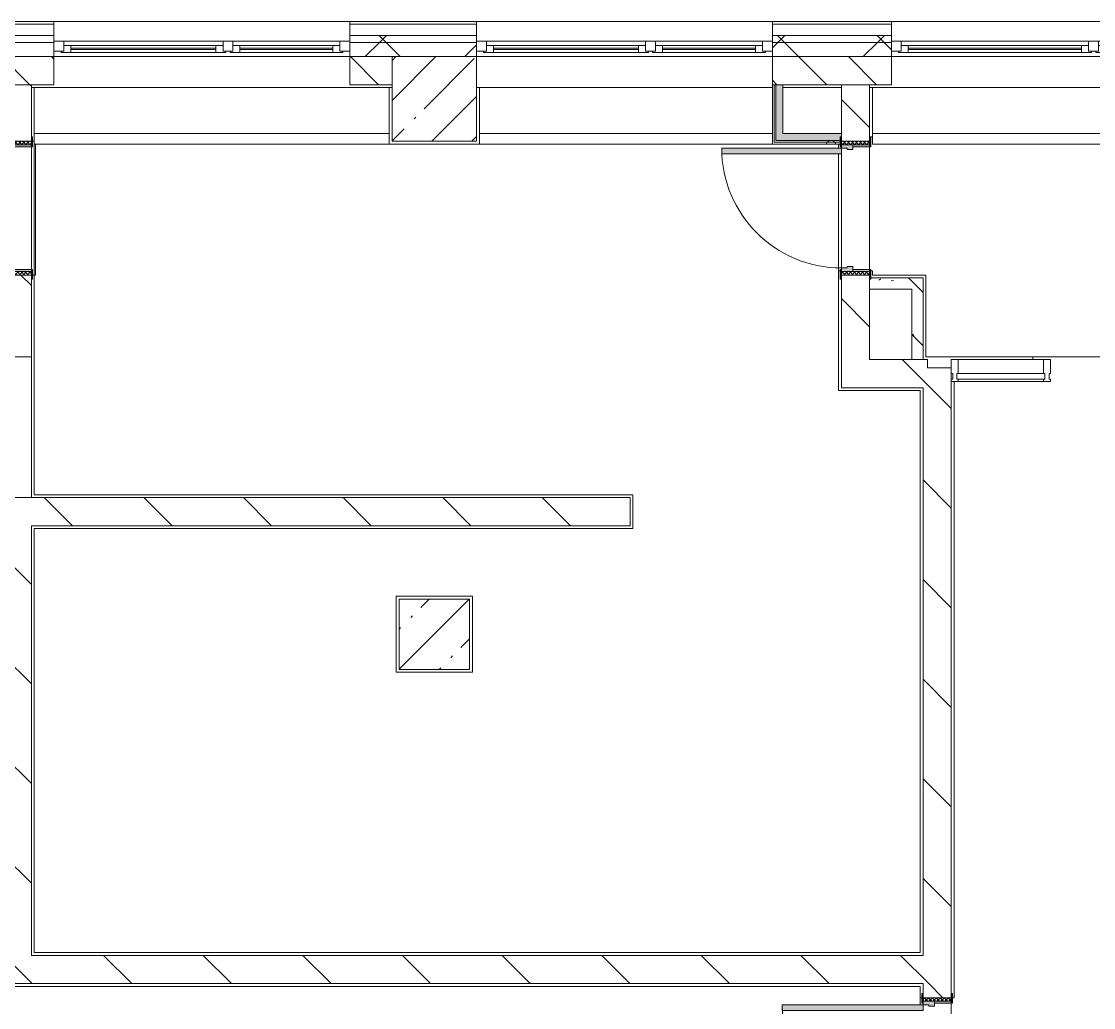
# Model space of a CAD drawing. Header units: millimetres. Extents: x 1311 to 195818, y -8553 to 29000.
# Drawn here: x 120337 to 127948, y 20350 to 27350 of the extents above; entities that cross this region are included whole.
import ezdxf

# ---------------------------------------------------------------- set-up
doc = ezdxf.new("R2010")
doc.units = ezdxf.units.MM
for name, color, linetype, lineweight, true_color in [('A-DOOR-1', 7, 'Continuous', 5, 0xaaaaaa), ('A-DOOR-2', 7, 'Continuous', 5, 0xe2e2e2), ('A-DOOR-FRAM-1', 7, 'Continuous', 5, 0xe2e2e2), ('A-DOOR-FRAM-2', 7, 'Continuous', 5, 0xaaaaaa), ('A-FLOR-1', 7, 'Continuous', 5, 0xaaaaaa), ('I-WALL-3', 7, 'Continuous', 9, 0xe7e7e7), ('I-WALL-6', 7, 'Continuous', 5, 0x787878)]:
    doc.layers.add(name, color=color, linetype=linetype, lineweight=lineweight, true_color=true_color)
for name, color, linetype, lineweight in [('A-GLAZ-2', 7, 'Continuous', 5), ('A-GLAZ-CWMG-2', 7, 'Continuous', 5), ('A-WALL', 7, 'Continuous', 9), ('A-WALL-3', 7, 'Continuous', 5), ('I-WALL-4', 7, 'Continuous', 5), ('S-COLS-4', 7, 'Continuous', 5)]:
    doc.layers.add(name, color=color, linetype=linetype, lineweight=lineweight)
pattern_1 = [(135, (68808.4, 0), (-353.5534, -353.5534), [])]
pattern_2 = [(135, (1826.41, 164.685), (-14.14214, -14.14214), []), (225, (1826.41, 164.685), (14.14214, -14.14214), [])]
pattern_3 = [(45, (-296.384, 164.685), (-14.1421, 14.1421), []), (135, (-296.384, 164.685), (-14.1421, -14.1421), [])]
pattern_4 = [(45, (68808.4, 0), (-353.5534, 353.5534), []), (135, (68808.4, 0), (-353.5534, -353.5534), [])]
pattern_5 = [(135, (68808.4, 0), (-377.1708, -377.1708), [533.4, -88.9, 17.78, -88.9]), (135, (68808.4, 376.94), (-377.1708, -377.1708), []), (50, (68808.4, 0), (637.6445, -55.7866), [66.675, -733.425]), (355, (68808.4, 0), (-123.3494, 668.699), [53.34, -586.74]), (100.451, (68861.5, -4.65), (514.299, 612.908), [56.665, -623.315]), (46.184, (68808.4, 177.8), (948.776, -147.15), [100.012, -1100.137]), (96.636, (68887.5, 165.5), (830.909, 865.997), [84.998, -934.973]), (351.184, (68808.4, 177.8), (830.918, 865.988), [80.01, -880.11]), (21, (68897.3, 133.35), (530.6506, -357.9283), [66.675, -733.425]), (326, (68897.3, 133.35), (216.308, 644.6585), [53.34, -586.74]), (71.451, (68941.5, 103.5), (746.9596, 286.7243), [56.665, -623.315]), (37.5, (68808.4, 0), (10.8105, 295.9426), [16.764, -562.864, 16.764, -578.866, -588.962]), (37.5, (68808.4, 0), (10.8105, 295.9426), [-1175.258, 16.764, -572.198]), (7.5, (68808.4, 0), (233.8692, 350.6318), [16.764, -322.834, 16.764, -549.529, -224.472]), (7.5, (68808.4, 0), (233.8692, 350.6318), [-905.891, 16.764, -207.708]), (327.5, (68610.14, 0), (474.5678, -20.0513), [16.764, -205.486, 16.764, -676.656, -920.115]), (327.5, (68610.14, 0), (474.5678, -20.0513), [-915.67, 16.764, -903.351]), (317.5, (68521.24, 0), (518.4522, 88.9934), [16.764, -272.161, 16.764, -443.738, -653.415]), (317.5, (68521.24, 0), (518.4522, 88.9934), [-749.427, 16.764, -636.651])]
pattern_6 = [(45, (68808.4, 0), (-530.33, 530.33), []), (135, (68808.4, 0), (-530.33, -530.33), [])]

# ---------------------------------------------------------------- blocks, each defined once
blk = doc.blocks.new('Прямоугольный импост - Импост структурный с накладкой - 160мм Темный-32302292-1_11_1_птичка')
at = {"layer": 'A-GLAZ-CWMG-2'}
for p, q in [((-50, 40), (-50, 140)), ((-50, 140), (0, 140)), ((0, 140), (0, 40)), ((-40, 40), (-50, 40)), ((-50, -17), (-50, 0)), ((-50, 0), (-40, 0)), ((-40, 0), (-40, 40)), ((-10, 40), (-10, 0)), ((0, 40), (-10, 40)), ((-10, 0), (0, 0)), ((0, 0), (0, -17)), ((0, -17), (-50, -17))]:
    blk.add_line(p, q, dxfattribs=at)
blk = doc.blocks.new('110_Дверь_СКБ_1Ст_Внутренняя1 - Д-11л 950х2100-32173567-1_11_1_птичка')
at = {"layer": 'A-DOOR-1'}
h = blk.add_hatch(dxfattribs=at)
h.set_pattern_fill('FP_123', color=256, style=0, pattern_type=2)
h.set_pattern_definition(pattern_2)
h.paths.add_polyline_path([(462.5, -100), (487.5, -100), (487.5, 100), (462.5, 100)])
at = {"layer": 'A-DOOR-2'}
h = blk.add_hatch(color=256, dxfattribs=at)
h.paths.add_polyline_path([(-437.5, 20), (-402.5, 20), (-402.5, 60), (-412.5, 60), (-412.5, 100), (-437.5, 100)])
h.paths.add_polyline_path([(427.5, 44), (427.5, 20), (462.5, 20), (462.5, 100), (437.5, 100), (437.5, 60), (427.5, 60)])
at = {"layer": 'A-DOOR-FRAM-1'}
for points in [[(397.5, 950), (397.5, 100), (437.5, 100), (437.5, 950)], [(-492.5, 100), (-422.5, 100), (-422.5, 108), (-492.5, 108)], [(447.5, 100), (517.5, 100), (517.5, 108), (447.5, 108)], [(-437.5, -100), (-422.5, -100), (-422.5, 20), (-437.5, 20)], [(447.5, -100), (462.5, -100), (462.5, 20), (447.5, 20)], [(-492.5, -100), (-492.5, -108), (-422.5, -108), (-422.5, -100), (-482.5, -100)], [(447.5, -100), (447.5, -108), (517.5, -108), (517.5, -100), (462.5, -100)]]:
    blk.add_hatch(color=256, dxfattribs=at).paths.add_polyline_path(points)
at = {"layer": 'A-DOOR-FRAM-2'}
h = blk.add_hatch(dxfattribs=at)
h.set_pattern_fill('FP_124', color=256, style=0, pattern_type=2)
h.set_pattern_definition(pattern_3)
h.paths.add_polyline_path([(-462.5, -100), (-437.5, -100), (-437.5, 100), (-462.5, 100)])
at = {"layer": 'A-DOOR-1'}
for p, q in [((437.5, 950), (397.5, 950)), ((397.5, 950), (397.5, 100)), ((437.5, 100), (437.5, 950)), ((397.5, 100), (437.5, 100))]:
    blk.add_line(p, q, dxfattribs=at)
blk.add_arc((437.5, 100), 850, 90, 180, dxfattribs=at)
at = {"layer": 'A-DOOR-FRAM-2'}
for p, q in [((-422.5, 108), (-492.5, 108)), ((-492.5, 108), (-492.5, 100)), ((-492.5, 100), (-422.5, 100)), ((-437.5, 100), (-462.5, 100)), ((-462.5, 100), (-462.5, -100)), ((-412.5, 100), (-437.5, 100)), ((-437.5, 100), (-437.5, 20)), ((-437.5, -100), (-437.5, 100)), ((-422.5, 100), (-437.5, 100)), ((-437.5, 100), (-437.5, 99)), ((-437.5, 99), (-422.5, 99)), ((-422.5, 100), (-422.5, 108)), ((-422.5, 99), (-422.5, 100)), ((-412.5, 60), (-412.5, 100)), ((437.5, 100), (437.5, 60)), ((462.5, 100), (437.5, 100)), ((517.5, 108), (447.5, 108)), ((447.5, 108), (447.5, 100)), ((462.5, 100), (447.5, 100)), ((447.5, 100), (447.5, 99)), ((447.5, 100), (517.5, 100)), ((447.5, 99), (462.5, 99)), ((462.5, 20), (462.5, 100)), ((487.5, 100), (462.5, 100)), ((462.5, 100), (462.5, -100)), ((462.5, 99), (462.5, 100)), ((487.5, -100), (487.5, 100)), ((517.5, 100), (517.5, 108)), ((-437.5, 20), (-402.5, 20)), ((-422.5, 20), (-437.5, 20)), ((-437.5, 20), (-437.5, -100)), ((-422.5, -100), (-422.5, 20)), ((-402.5, 60), (-412.5, 60)), ((-402.5, 20), (-402.5, 60)), ((437.5, 60), (427.5, 60)), ((427.5, 60), (427.5, 20)), ((427.5, 20), (462.5, 20)), ((462.5, 20), (447.5, 20)), ((447.5, 20), (447.5, -100)), ((462.5, -100), (462.5, 20)), ((-422.5, -100), (-492.5, -100)), ((-492.5, -100), (-492.5, -108)), ((-492.5, -108), (-422.5, -108)), ((-462.5, -100), (-437.5, -100)), ((-437.5, -100), (-422.5, -100)), ((-422.5, -108), (-422.5, -100)), ((447.5, -100), (462.5, -100)), ((517.5, -100), (447.5, -100)), ((447.5, -100), (447.5, -108)), ((447.5, -108), (517.5, -108)), ((462.5, -100), (487.5, -100)), ((517.5, -108), (517.5, -100))]:
    blk.add_line(p, q, dxfattribs=at)
blk = doc.blocks.new('PNS_Панель прямоугольная - Нр_Стекло - 40мм-32305525-1_11_1_птичка')
at = {"layer": 'A-GLAZ-2'}
for p, q in [((-312.5, 0), (312.5, 0)), ((302.5, 0), (-302.5, 0)), ((-302.5, -40), (302.5, -40))]:
    blk.add_line(p, q, dxfattribs=at)
blk = doc.blocks.new('Прямоугольный импост - Импост структурный с накладкой - 160мм Темный-32302294-1_11_1_птичка')
at = {"layer": 'A-GLAZ-CWMG-2'}
for p, q in [((-25, 40), (-25, 140)), ((-25, 140), (25, 140)), ((25, 140), (25, 40)), ((-15, 40), (-25, 40)), ((-25, -17), (-25, 0)), ((-25, 0), (-15, 0)), ((-15, 0), (-15, 40)), ((15, 40), (15, 0)), ((25, 40), (15, 40)), ((15, 0), (25, 0)), ((25, 0), (25, -17)), ((25, -17), (-25, -17))]:
    blk.add_line(p, q, dxfattribs=at)
blk = doc.blocks.new('Прямоугольный импост - Импост структурный с накладкой - 160мм Темный-32305521-1_11_1_птичка')
at = {"layer": 'A-GLAZ-CWMG-2'}
for p, q in [((58180, 24950), (58785, 24950)), ((58180, 24793), (58785, 24793))]:
    blk.add_line(p, q, dxfattribs=at)
blk = doc.blocks.new('BSC_Колонна _Прямоугольная - 500х500-33455413-1_11_1_птичка')
at = {"layer": 'S-COLS-4'}
h = blk.add_hatch(dxfattribs=at)
h.set_pattern_fill('FP_175', color=256, style=0, pattern_type=2)
h.set_pattern_definition([(45, (-54460, -23000), (-285.123, 285.123), []), (45, (-54174.88, -23000), (-285.123, 285.123), [504.031, -100.806, 16.764, -84.042])])
h.paths.add_polyline_path([(-250, -250), (250, -250), (250, 250), (-250, 250), (-250, 51.1)])
for p, q in [((250, 250), (-250, 250)), ((-250, 250), (-250, -250)), ((250, -250), (250, 250)), ((-250, -250), (250, -250))]:
    blk.add_line(p, q, dxfattribs=at)
blk = doc.blocks.new('120_Окно_СКБ_2Ст - 120_Окно_СКБ_2Ст 2100х2400 _мал створка справа_-19092174-1_11_1_птичка')
at = {"layer": 'A-GLAZ-2'}
for p, q in [((-1050, -75), (-1050, -5)), ((-1050, -5), (-980, -5)), ((1050, -5), (-1050, -5)), ((-980, -75), (-1050, -75)), ((-1050, -75), (-1000, -75)), ((-980, -75), (-1000, -75)), ((-1000, -75), (-1000, -85)), ((-980, -5), (-980, -75)), ((150, -35), (-980, -35)), ((-980, -35), (-980, -75)), ((-930, -85), (-930, -35)), ((-930, -55), (100, -55)), ((100, -65), (-930, -65)), ((100, -85), (100, -35)), ((150, -75), (150, -5)), ((150, -5), (220, -5)), ((150, -75), (150, -35)), ((220, -75), (150, -75)), ((170, -75), (150, -75)), ((170, -75), (200, -75)), ((170, -85), (170, -75)), ((220, -75), (200, -75)), ((200, -75), (200, -85)), ((220, -5), (220, -75)), ((980, -35), (220, -35)), ((220, -35), (220, -75)), ((270, -85), (270, -35)), ((270, -55), (930, -55)), ((930, -65), (270, -65)), ((930, -85), (930, -35)), ((980, -75), (980, -5)), ((980, -5), (1050, -5)), ((980, -75), (980, -35)), ((1050, -75), (980, -75)), ((1000, -75), (980, -75)), ((1000, -75), (1050, -75)), ((1000, -85), (1000, -75)), ((1050, -5), (1050, -75)), ((-1000, -85), (170, -85)), ((170, -85), (-1000, -85)), ((200, -85), (1000, -85)), ((1000, -85), (200, -85))]:
    blk.add_line(p, q, dxfattribs=at)
blk = doc.blocks.new('120_Окно_СКБ_2Ст - 120_Окно_СКБ_2Ст 2300х2400 _мал створка справа_-19949978-1_11_1_птичка')
at = {"layer": 'A-GLAZ-2'}
for p, q in [((-1150, -75), (-1150, -5)), ((-1150, -5), (-1080, -5)), ((1150, -5), (-1150, -5)), ((-1080, -75), (-1150, -75)), ((-1150, -75), (-1100, -75)), ((-1080, -75), (-1100, -75)), ((-1100, -75), (-1100, -85)), ((-1080, -5), (-1080, -75)), ((250, -35), (-1080, -35)), ((-1080, -35), (-1080, -75)), ((-1030, -85), (-1030, -35)), ((-1030, -55), (200, -55)), ((200, -65), (-1030, -65)), ((200, -85), (200, -35)), ((250, -75), (250, -5)), ((250, -5), (320, -5)), ((250, -75), (250, -35)), ((320, -75), (250, -75)), ((270, -75), (250, -75)), ((270, -75), (300, -75)), ((270, -85), (270, -75)), ((320, -75), (300, -75)), ((300, -75), (300, -85)), ((320, -5), (320, -75)), ((1080, -35), (320, -35)), ((320, -35), (320, -75)), ((370, -85), (370, -35)), ((370, -55), (1030, -55)), ((1030, -65), (370, -65)), ((1030, -85), (1030, -35)), ((1080, -75), (1080, -5)), ((1080, -5), (1150, -5)), ((1080, -75), (1080, -35)), ((1150, -75), (1080, -75)), ((1100, -75), (1080, -75)), ((1100, -75), (1150, -75)), ((1100, -85), (1100, -75)), ((1150, -5), (1150, -75)), ((-1100, -85), (270, -85)), ((270, -85), (-1100, -85)), ((300, -85), (1100, -85)), ((1100, -85), (300, -85))]:
    blk.add_line(p, q, dxfattribs=at)
blk = doc.blocks.new('110_Дверь_СКБ_1Ст_Внутренняя1 - Д-26л 950х2100 EIW30-32941023-1_11_1_птичка')
at = {"layer": 'A-DOOR-1'}
h = blk.add_hatch(dxfattribs=at)
h.set_pattern_fill('FP_123', color=256, style=0, pattern_type=2)
h.set_pattern_definition(pattern_2)
h.paths.add_polyline_path([(462.5, 100), (467.5, -100), (487.5, -100), (487.5, 100), (467.5, 100)])
at = {"layer": 'A-DOOR-2'}
h = blk.add_hatch(color=256, dxfattribs=at)
h.paths.add_polyline_path([(-437.5, 92.9), (-437.5, 20), (-402.5, 20), (-407.2, 60), (-412.5, 65.8), (-412.5, 100), (-437.5, 94.9), (-437.5, 94)])
h.paths.add_polyline_path([(427.5, 44), (427.5, 20), (462.5, 20), (462.5, 100), (437.5, 100), (437.5, 60), (427.5, 60)])
at = {"layer": 'A-DOOR-FRAM-1'}
for points in [[(397.5, 608.8), (397.5, 100), (437.5, 100), (437.5, 950), (397.5, 950)], [(-492.5, 108), (-492.5, 100), (-422.5, 100), (-422.5, 108), (-483.6, 108)], [(447.5, 108), (447.5, 100), (517.5, 100), (517.5, 108), (462.5, 108)], [(-437.5, -100), (-422.5, -100), (-422.5, 20), (-437.5, 20)], [(447.5, -100), (462.5, -100), (462.5, 20), (447.5, 20)], [(-492.5, -108), (-422.5, -108), (-422.5, -100), (-492.5, -100)], [(447.5, -100), (447.5, -108), (517.5, -108), (517.5, -100), (462.5, -100)]]:
    blk.add_hatch(color=256, dxfattribs=at).paths.add_polyline_path(points)
at = {"layer": 'A-DOOR-FRAM-2'}
h = blk.add_hatch(dxfattribs=at)
h.set_pattern_fill('FP_124', color=256, style=0, pattern_type=2)
h.set_pattern_definition(pattern_3)
h.paths.add_polyline_path([(-462.5, -100), (-437.5, -100), (-443.3, 100), (-462.5, 100)])
at = {"layer": 'A-DOOR-1'}
for p, q in [((437.5, 950), (397.5, 950)), ((397.5, 950), (397.5, 100)), ((437.5, 100), (437.5, 950)), ((397.5, 100), (437.5, 100))]:
    blk.add_line(p, q, dxfattribs=at)
blk.add_arc((437.5, 100), 850, 90, 180, dxfattribs=at)
at = {"layer": 'A-DOOR-FRAM-2'}
for p, q in [((-422.5, 108), (-492.5, 108)), ((-492.5, 108), (-492.5, 100)), ((-492.5, 100), (-422.5, 100)), ((-437.5, 100), (-462.5, 100)), ((-462.5, 100), (-462.5, -100)), ((-412.5, 100), (-437.5, 100)), ((-437.5, 100), (-437.5, 20)), ((-437.5, -100), (-437.5, 100)), ((-422.5, 100), (-437.5, 100)), ((-437.5, 100), (-437.5, 99)), ((-437.5, 99), (-422.5, 99)), ((-422.5, 100), (-422.5, 108)), ((-422.5, 99), (-422.5, 100)), ((-412.5, 60), (-412.5, 100)), ((437.5, 100), (437.5, 60)), ((462.5, 100), (437.5, 100)), ((517.5, 108), (447.5, 108)), ((447.5, 108), (447.5, 100)), ((462.5, 100), (447.5, 100)), ((447.5, 100), (447.5, 99)), ((447.5, 100), (517.5, 100)), ((447.5, 99), (462.5, 99)), ((462.5, 20), (462.5, 100)), ((487.5, 100), (462.5, 100)), ((462.5, 100), (462.5, -100)), ((462.5, 99), (462.5, 100)), ((487.5, -100), (487.5, 100)), ((517.5, 100), (517.5, 108)), ((-437.5, 20), (-402.5, 20)), ((-422.5, 20), (-437.5, 20)), ((-437.5, 20), (-437.5, -100)), ((-422.5, -100), (-422.5, 20)), ((-402.5, 60), (-412.5, 60)), ((-402.5, 20), (-402.5, 60)), ((437.5, 60), (427.5, 60)), ((427.5, 60), (427.5, 20)), ((427.5, 20), (462.5, 20)), ((462.5, 20), (447.5, 20)), ((447.5, 20), (447.5, -100)), ((462.5, -100), (462.5, 20)), ((-422.5, -100), (-492.5, -100)), ((-492.5, -100), (-492.5, -108)), ((-492.5, -108), (-422.5, -108)), ((-462.5, -100), (-437.5, -100)), ((-437.5, -100), (-422.5, -100)), ((-422.5, -108), (-422.5, -100)), ((447.5, -100), (462.5, -100)), ((517.5, -100), (447.5, -100)), ((447.5, -100), (447.5, -108)), ((447.5, -108), (517.5, -108)), ((462.5, -100), (487.5, -100)), ((517.5, -108), (517.5, -100))]:
    blk.add_line(p, q, dxfattribs=at)
blk = doc.blocks.new('110_Дверь_СКБ_1Ст_Внутренняя1 - Д-12 EIW 1100x2100h_кладовые _все__ коридор _между помещениями блока столовой__ моечные _все_-32936079-1_11_1_птичка')
at = {"layer": 'A-DOOR-1'}
h = blk.add_hatch(dxfattribs=at)
h.set_pattern_fill('FP_153', color=256, style=0, pattern_type=2)
h.set_pattern_definition([(135, (1751.41, 164.685), (-14.14214, -14.14214), []), (225, (1751.41, 164.685), (14.14214, -14.14214), [])])
h.paths.add_polyline_path([(537.5, -100), (562.5, -100), (562.5, 100), (537.5, 100)])
at = {"layer": 'A-DOOR-2'}
h = blk.add_hatch(color=256, dxfattribs=at)
h.paths.add_polyline_path([(-512.5, 20), (-477.5, 20), (-477.5, 60), (-487.5, 60), (-487.5, 100), (-512.5, 100)])
h.paths.add_polyline_path([(502.5, 44), (502.5, 20), (537.5, 20), (537.5, 100), (512.5, 100), (512.5, 60), (502.5, 60)])
at = {"layer": 'A-DOOR-FRAM-1'}
for points in [[(472.5, 120), (472.5, 100), (512.5, 100), (512.5, 1100), (472.5, 1100), (472.5, 178.7)], [(-567.5, 100), (-497.5, 100), (-497.5, 108), (-567.5, 108)], [(522.5, 100), (592.5, 100), (592.5, 108), (522.5, 108)], [(-512.5, -100), (-497.5, -100), (-497.5, 20), (-512.5, 20)], [(522.5, -100), (537.5, -100), (537.5, 20), (522.5, 20)], [(-567.5, -100), (-567.5, -108), (-497.5, -108), (-497.5, -100), (-537.5, -100)], [(522.5, -108), (592.5, -108), (592.5, -100), (522.5, -100)]]:
    blk.add_hatch(color=256, dxfattribs=at).paths.add_polyline_path(points)
at = {"layer": 'A-DOOR-FRAM-2'}
h = blk.add_hatch(dxfattribs=at)
h.set_pattern_fill('FP_154', color=256, style=0, pattern_type=2)
h.set_pattern_definition([(45, (-371.384, 164.685), (-14.1421, 14.1421), []), (135, (-371.384, 164.685), (-14.1421, -14.1421), [])])
h.paths.add_polyline_path([(-537.5, -100), (-512.5, -100), (-512.5, 100), (-537.5, 100)])
at = {"layer": 'A-DOOR-1'}
for p, q in [((512.5, 1100), (472.5, 1100)), ((472.5, 1100), (472.5, 100)), ((512.5, 100), (512.5, 1100)), ((472.5, 100), (512.5, 100))]:
    blk.add_line(p, q, dxfattribs=at)
blk.add_arc((512.5, 100), 1000, 90, 180, dxfattribs=at)
at = {"layer": 'A-DOOR-FRAM-2'}
for p, q in [((-497.5, 108), (-567.5, 108)), ((-567.5, 108), (-567.5, 100)), ((-567.5, 100), (-497.5, 100)), ((-512.5, 100), (-537.5, 100)), ((-537.5, 100), (-537.5, -100)), ((-487.5, 100), (-512.5, 100)), ((-512.5, 100), (-512.5, 20)), ((-512.5, -100), (-512.5, 100)), ((-497.5, 100), (-512.5, 100)), ((-512.5, 100), (-512.5, 99)), ((-512.5, 99), (-497.5, 99)), ((-497.5, 100), (-497.5, 108)), ((-497.5, 99), (-497.5, 100)), ((-487.5, 60), (-487.5, 100)), ((512.5, 100), (512.5, 60)), ((537.5, 100), (512.5, 100)), ((592.5, 108), (522.5, 108)), ((522.5, 108), (522.5, 100)), ((537.5, 100), (522.5, 100)), ((522.5, 100), (522.5, 99)), ((522.5, 100), (592.5, 100)), ((522.5, 99), (537.5, 99)), ((537.5, 20), (537.5, 100)), ((562.5, 100), (537.5, 100)), ((537.5, 100), (537.5, -100)), ((537.5, 99), (537.5, 100)), ((562.5, -100), (562.5, 100)), ((592.5, 100), (592.5, 108)), ((-512.5, 20), (-477.5, 20)), ((-497.5, 20), (-512.5, 20)), ((-512.5, 20), (-512.5, -100)), ((-497.5, -100), (-497.5, 20)), ((-477.5, 60), (-487.5, 60)), ((-477.5, 20), (-477.5, 60)), ((512.5, 60), (502.5, 60)), ((502.5, 60), (502.5, 20)), ((502.5, 20), (537.5, 20)), ((537.5, 20), (522.5, 20)), ((522.5, 20), (522.5, -100)), ((537.5, -100), (537.5, 20)), ((-497.5, -100), (-567.5, -100)), ((-567.5, -100), (-567.5, -108)), ((-567.5, -108), (-497.5, -108)), ((-537.5, -100), (-512.5, -100)), ((-512.5, -100), (-497.5, -100)), ((-497.5, -108), (-497.5, -100)), ((522.5, -100), (537.5, -100)), ((592.5, -100), (522.5, -100)), ((522.5, -100), (522.5, -108)), ((522.5, -108), (592.5, -108)), ((537.5, -100), (562.5, -100)), ((592.5, -108), (592.5, -100))]:
    blk.add_line(p, q, dxfattribs=at)
blk = doc.blocks.new('DOR_Проход в стене_Прямоугольный - 1000x1500-23441848-1_11_1_птичка')
at = {"layer": 'A-DOOR-1'}
for p, q in [((500, 100), (-500, 100)), ((500, -100), (-500, -100))]:
    blk.add_line(p, q, dxfattribs=at)
blk = doc.blocks.new('Зашивка приборов отопления7 - Зашивка приборов отопления-33277170-1_11_1_птичка')
at = {"layer": 'A-WALL-3'}
for p, q in [((51619.5, 26880), (51619.5, 26555)), ((54140, 26880), (51619.5, 26880)), ((54140, 26555), (54140, 26880)), ((51619.5, 26555), (54140, 26555)), ((54140, 26555), (51619.5, 26555)), ((51619.5, 26555), (51619.5, 26480)), ((54140, 26480), (54140, 26555)), ((51619.5, 26480), (54140, 26480))]:
    blk.add_line(p, q, dxfattribs=at)
blk = doc.blocks.new('Зашивка приборов отопления8 - Зашивка приборов отопления-33277697-1_11_1_птичка')
at = {"layer": 'A-WALL-3'}
for p, q in [((52060.5, 26880), (52060.5, 26555)), ((54140, 26880), (52060.5, 26880)), ((54140, 26555), (52060.2, 26555)), ((52060.2, 26555), (52060.2, 26480)), ((52060.5, 26555), (54140, 26555)), ((52060.2, 26480), (54140, 26480))]:
    blk.add_line(p, q, dxfattribs=at)
blk = doc.blocks.new('Зашивка приборов отопления9 - Зашивка приборов отопления-33277916-1_11_1_птичка')
at = {"layer": 'A-WALL-3'}
for p, q in [((51570, 26880), (51570, 26555)), ((54140, 26880), (51570, 26880)), ((54140, 26555), (54140, 26880)), ((51570, 26555), (54140, 26555)), ((54140, 26555), (51570, 26555)), ((51570, 26555), (51570, 26480)), ((54140, 26480), (54140, 26555)), ((51570, 26480), (54140, 26480))]:
    blk.add_line(p, q, dxfattribs=at)

msp = doc.modelspace()

# ---------------------------------------------------------------- hatches: boundary and pattern name
at = {"layer": 'A-WALL-3'}
h = msp.add_hatch(dxfattribs=at)
h.set_pattern_fill('FP_120', color=256, style=0, pattern_type=2)
h.set_pattern_definition(pattern_4)
h.paths.add_polyline_path([(152233.5, 27200), (153778.4, 27200), (153778.4, 27250), (149158.4, 27250), (149158.4, 27200), (152033.5, 27200)])
h.paths.add_polyline_path([(139618.4, 27200), (139618.4, 27250), (137018.4, 27250), (137018.4, 27200), (139118.4, 27200)])
h.paths.add_polyline_path([(135568.4, 27200), (135918.4, 27200), (135918.4, 27250), (134968.4, 27250), (134968.4, 27200)])
h.paths.add_polyline_path([(141718.4, 27200), (143058.4, 27200), (143058.4, 27250), (141718.4, 27250), (141718.4, 27210)])
h.paths.add_polyline_path([(146058.4, 27200), (146058.4, 27250), (145158.4, 27250), (145158.4, 27200), (145558.4, 27200)])
h.paths.add_polyline_path([(129568.4, 27200), (129868.4, 27200), (129868.4, 27250), (128813.4, 27250), (128813.4, 27200), (129273.4, 27200)])
h.paths.add_polyline_path([(126513.4, 27200), (126513.4, 27250), (125668.4, 27250), (125668.4, 27200)])
h.paths.add_polyline_path([(122968.4, 27200), (123568.4, 27200), (123568.4, 27250), (122668.4, 27250), (122668.4, 27200)])
h.paths.add_polyline_path([(116968.4, 27200), (117568.4, 27200), (117568.4, 27250), (116468.4, 27250), (116468.4, 27200)])
h.paths.add_polyline_path([(120568.4, 27200), (120568.4, 27250), (119668.4, 27250), (119668.4, 27200)])
h.paths.add_polyline_path([(112564.1, 27200), (113368.4, 27200), (113368.4, 27250), (110968.4, 27250), (110968.4, 27200), (111588.4, 27200)])
h = msp.add_hatch(dxfattribs=at)
h.set_pattern_fill('FP_120', color=256, style=0, pattern_type=2)
h.set_pattern_definition(pattern_4)
h.paths.add_polyline_path([(111568.4, 27100), (113368.4, 27100), (113368.4, 27200), (110968.4, 27200), (110968.4, 27100)])
h.paths.add_polyline_path([(116668.4, 27100), (117568.4, 27100), (117568.4, 27200), (116468.4, 27200), (116468.4, 27100)])
h.paths.add_polyline_path([(152908.4, 27100), (153778.4, 27100), (153773.8, 27200), (149158.4, 27198.1), (149158.4, 27100), (152233.5, 27100)])
h.paths.add_polyline_path([(119668.4, 27100), (120568.4, 27100), (120568.4, 27200), (119668.4, 27200), (119668.4, 27140)])
h.paths.add_polyline_path([(122668.4, 27100), (123568.4, 27100), (123568.4, 27200), (122668.4, 27200), (122668.4, 27140)])
h.paths.add_polyline_path([(137018.4, 27100), (139618.4, 27100), (139618.4, 27200), (137018.4, 27200), (137018.4, 27110), (137050.4, 27110), (137050.4, 27102), (137018.4, 27102)])
h.paths.add_polyline_path([(129868.4, 27100), (129868.4, 27200), (128813.4, 27200), (128813.4, 27100), (129568.4, 27100)])
h.paths.add_polyline_path([(135886.4, 27100), (135886.4, 27102), (135886.4, 27110), (135918.4, 27110), (135918.4, 27200), (134968.4, 27200), (134968.4, 27100), (135868.4, 27100)])
h.paths.add_polyline_path([(126513.4, 27100), (126513.4, 27200), (125668.4, 27200), (125668.4, 27100), (126158.4, 27100)])
h.paths.add_polyline_path([(145558.4, 27100), (146058.4, 27100), (146058.4, 27200), (145158.4, 27200), (145158.4, 27100)])
h.paths.add_polyline_path([(142348.4, 27100), (143058.4, 27100), (143058.4, 27200), (141718.4, 27200), (141718.4, 27100)])
h = msp.add_hatch(dxfattribs=at)
h.set_pattern_fill('FP_102', color=256, style=0, pattern_type=2)
h.set_pattern_definition([(135, (68808.4, 0), (-176.7767, -176.7767), [])])
h.paths.add_polyline_path([(125668.4, 26900), (126513.4, 26900), (126513.4, 27100), (125668.4, 27100), (125668.4, 27091.3)])
h.paths.add_polyline_path([(111568.4, 26900), (113368.4, 26900), (113368.4, 27100), (111568.4, 27100), (111568.4, 27061.4)])
h.paths.add_polyline_path([(119990.4, 26900), (120568.4, 26900), (120568.4, 27100), (119668.4, 27100), (119668.4, 26900), (119968.4, 26900)])
h.paths.add_polyline_path([(149458.4, 26900), (149458.4, 27100), (149158.4, 27100), (149158.4, 26900)])
h.paths.add_polyline_path([(122668.4, 26900), (122968.4, 26900), (122968.4, 27100), (122668.4, 27100), (122668.4, 26969.4)])
h.paths.add_polyline_path([(129868.4, 26900), (129868.4, 27100), (129568.4, 27100), (129568.4, 26900)])
h.paths.add_polyline_path([(145558.4, 26900), (145558.4, 27100), (145158.4, 27100), (145158.4, 26900), (145236.6, 26900)])
h.paths.add_polyline_path([(128813.4, 26900), (128968.4, 26900), (128968.4, 27100), (128813.4, 27100), (128813.4, 26936.5)])
h.paths.add_polyline_path([(135868.4, 26900), (135868.4, 27100), (135568.4, 27100), (135568.4, 26900)])
h.paths.add_polyline_path([(137014.4, 26900), (139118.4, 26900), (139118.4, 27100), (137014.4, 27100), (137014.4, 27091.3)])
h.paths.add_polyline_path([(143058.4, 26900), (143058.4, 27100), (142848.4, 27100), (142848.4, 26900)])
h.paths.add_polyline_path([(142348.4, 26900), (142348.4, 27100), (141718.4, 27100), (141718.4, 26900)])
h.paths.add_polyline_path([(116468.4, 26900), (116968.4, 26900), (116968.4, 27100), (116468.4, 27100), (116468.4, 27079.6)])
at = {"layer": 'I-WALL-3'}
for points in [[(125693.4, 26505), (125743.4, 26505), (125743.4, 26900), (125693.4, 26896.6), (125693.4, 26516.4)], [(125743.4, 26505), (126150.4, 26505), (126150.4, 26530), (126158.4, 26530), (126158.4, 26555), (125743.4, 26555), (125743.4, 26516.4)]]:
    msp.add_hatch(color=256, dxfattribs=at).paths.add_polyline_path(points)
at = {"layer": 'I-WALL-4'}
h = msp.add_hatch(dxfattribs=at)
h.set_pattern_fill('FP_119', color=256, style=0, pattern_type=2)
h.set_pattern_definition(pattern_1)
h.paths.add_polyline_path([(120208.4, 20520), (120408.4, 20520), (120408.4, 23970), (120208.4, 23970), (120208.4, 20521.7)])
h.paths.add_polyline_path([(120408.4, 24970), (120408.4, 25550), (120208.4, 25550), (120208.4, 24970)])
h.paths.add_polyline_path([(120408.4, 26500), (120408.4, 26900), (120208.4, 26895.5), (120208.4, 26500), (120301.2, 26500)])
h = msp.add_hatch(dxfattribs=at)
h.set_pattern_fill('FP_119', color=256, style=0, pattern_type=2)
h.set_pattern_definition(pattern_1)
h.paths.add_polyline_path([(126168.2, 24750), (126358.4, 24750), (126358.4, 25550), (126158.4, 25550), (126158.4, 24750)])
h.paths.add_polyline_path([(126358.4, 26500), (126358.4, 26900), (126158.4, 26900), (126158.4, 26500)])
h = msp.add_hatch(dxfattribs=at)
h.set_pattern_fill('FP_212', color=256, style=0, pattern_type=2)
h.set_pattern_definition(pattern_6)
h.paths.add_polyline_path([(125680.9, 26480), (126150.4, 26480), (126150.4, 26492.5), (125680.9, 26489.4)])
h = msp.add_hatch(dxfattribs=at)
h.set_pattern_fill('FP_212', color=256, style=0, pattern_type=2)
h.set_pattern_definition(pattern_6)
h.paths.add_polyline_path([(126138.4, 26492.5), (126150.4, 26492.7), (126150.4, 26505), (125693.4, 26505), (125693.4, 26492.5), (125743.4, 26492.5)])
h = msp.add_hatch(dxfattribs=at)
h.set_pattern_fill('FP_119', color=256, style=0, pattern_type=2)
h.set_pattern_definition(pattern_1)
h.paths.add_polyline_path([(126718.4, 24750), (126738.4, 24750), (126738.4, 24890), (126768.4, 24890), (126768.4, 24950), (126358.4, 24950), (126358.4, 24750)])
h = msp.add_hatch(dxfattribs=at)
h.set_pattern_fill('FP_119', color=256, style=0, pattern_type=2)
h.set_pattern_definition(pattern_1)
h.paths.add_polyline_path([(126938.4, 20720), (126938.4, 24890), (126738.4, 24890), (126738.4, 20720)])
h = msp.add_hatch(dxfattribs=at)
h.set_pattern_fill('FP_119', color=256, style=0, pattern_type=2)
h.set_pattern_definition(pattern_1)
h.paths.add_polyline_path([(123538.4, 23770), (124658.4, 23770), (124658.4, 23970), (120408.4, 23970), (120408.4, 23770), (122998.4, 23770)])
h = msp.add_hatch(dxfattribs=at)
h.set_pattern_fill('FP_119', color=256, style=0, pattern_type=2)
h.set_pattern_definition(pattern_1)
h.paths.add_polyline_path([(126718.4, 20520), (126938.4, 20520), (126938.4, 20720), (120408.4, 20720), (120408.4, 20520), (126138.4, 20520)])
h = msp.add_hatch(dxfattribs=at)
h.set_pattern_fill('FP_119', color=256, style=0, pattern_type=2)
h.set_pattern_definition(pattern_1)
h.paths.add_polyline_path([(126938.4, 18600), (126938.4, 19320), (126738.4, 19320), (126738.4, 18600)])
h.paths.add_polyline_path([(126738.4, 20420), (126938.4, 20420), (126938.4, 20520), (126738.4, 20520), (126738.4, 20450)])
at = {"layer": 'I-WALL-6'}
h = msp.add_hatch(dxfattribs=at)
h.set_pattern_fill('FP_131', color=256, style=0, pattern_type=2)
h.set_pattern_definition(pattern_5)
h.paths.add_polyline_path([(126378.4, 25450), (126658.4, 25450), (126658.4, 25530), (126366.4, 25530), (126366.4, 25520), (126358.4, 25520), (126358.4, 25450), (126366.4, 25450)])
h = msp.add_hatch(dxfattribs=at)
h.set_pattern_fill('FP_131', color=256, style=0, pattern_type=2)
h.set_pattern_definition(pattern_5)
h.paths.add_polyline_path([(126738.4, 24950), (126738.4, 25530), (126658.4, 25530), (126658.4, 24950)])
at = {"layer": 'S-COLS-4'}
h = msp.add_hatch(dxfattribs=at)
h.set_pattern_fill('FP_101', color=256, style=0, pattern_type=2)
h.set_pattern_definition([(45, (68808.4, 0), (-285.123, 285.123), []), (45, (69093.5, 0), (-285.123, 285.123), [504.031, -100.806, 16.764, -84.042])])
h.paths.add_polyline_path([(122968.4, 26500), (123568.4, 26500), (123568.4, 27100), (122968.4, 27100), (122968.4, 26555)])

# ---------------------------------------------------------------- linework, layer by layer
at = {"layer": 'A-FLOR-1'}
for p, q in [((123588.4, 26860), (123588.4, 26480)), ((120427.9, 26500), (120416.4, 26500)), ((126378.4, 26530), (126366.4, 26530)), ((120428.4, 26480), (120428.4, 23990)), ((120436.4, 25550), (120436.4, 26480)), ((123588.4, 26480), (122948.4, 26480)), ((126138.4, 26450), (126138.4, 26480)), ((126138.4, 26410), (126138.4, 24730)), ((126138.4, 25580), (126150.4, 25580)), ((126366.4, 25580), (126378.4, 25580)), ((126378.4, 25580), (126378.4, 25550)), ((120416.4, 25550), (120436.4, 25550)), ((126378.4, 25550), (126758.4, 25550)), ((126758.4, 25550), (126758.4, 24970)), ((126758.4, 24970), (135588.4, 24970)), ((127518.4, 24970), (127518.4, 24950)), ((126958.4, 24791.7), (126958.4, 20420)), ((126718.4, 24730), (126138.4, 24730)), ((126718.4, 20740), (126718.4, 24730)), ((120428.4, 23990), (124678.4, 23990)), ((124678.4, 23990), (124678.4, 23750)), ((124678.4, 23750), (120428.4, 23750)), ((120428.4, 23750), (120428.4, 20740)), ((122998.4, 22730), (122998.4, 23270)), ((122998.4, 23270), (123538.4, 23270)), ((123538.4, 23270), (123538.4, 22730)), ((123538.4, 22730), (122998.4, 22730)), ((120428.4, 20740), (126718.4, 20740)), ((126718.4, 20500), (120188.4, 20500)), ((126718.4, 20500), (126718.4, 20370)), ((126730.4, 20420), (126718.4, 20420)), ((126958.4, 20420), (126946.4, 20420))]:
    msp.add_line(p, q, dxfattribs=at)
at = {"layer": 'A-WALL'}
for p, q in [((120568.4, 27330), (119668.4, 27330)), ((123568.4, 27330), (122668.4, 27330)), ((126513.4, 27330), (125668.4, 27330)), ((120568.4, 27250), (119668.4, 27250)), ((123568.4, 27250), (122668.4, 27250)), ((126513.4, 27250), (125668.4, 27250)), ((120568.4, 27200), (119668.4, 27200)), ((123568.4, 27200), (122668.4, 27200)), ((126513.4, 27200), (125668.4, 27200)), ((120568.4, 27100), (119668.4, 27100)), ((119668.4, 27100), (120568.4, 27100)), ((122968.4, 27100), (122668.4, 27100)), ((122668.4, 27100), (122968.4, 27100)), ((126513.4, 27100), (125668.4, 27100)), ((125668.4, 27100), (126513.4, 27100)), ((120408.4, 26900), (120208.4, 26900)), ((125680.9, 26492.5), (125680.9, 26900)), ((125693.4, 26505), (125693.4, 26900)), ((126358.4, 26900), (126158.4, 26900)), ((126150.4, 26492.5), (125680.9, 26492.5)), ((126150.4, 26505), (125693.4, 26505)), ((126358.4, 25520), (126358.4, 25450)), ((126658.4, 24950), (126738.4, 24950))]:
    msp.add_line(p, q, dxfattribs=at)
at = {"layer": 'A-WALL-3'}
for p, q in [((110968.4, 27350), (120568.4, 27350)), ((120568.4, 27100), (120568.4, 27350)), ((120568.4, 27350), (135918.4, 27350)), ((122668.4, 27350), (122668.4, 27100)), ((123568.4, 27100), (123568.4, 27350)), ((125668.4, 27350), (125668.4, 27100)), ((126513.4, 27100), (126513.4, 27350)), ((120568.4, 26900), (120568.4, 27100)), ((122668.4, 27100), (120568.4, 27100)), ((122668.4, 27100), (122668.4, 26900)), ((122968.4, 26900), (122968.4, 27100)), ((125668.4, 27100), (122968.4, 27100)), ((125668.4, 27100), (125668.4, 26900)), ((126513.4, 26900), (126513.4, 27100)), ((128813.4, 27100), (126513.4, 27100)), ((120408.4, 26900), (120568.4, 26900)), ((122668.4, 26900), (122968.4, 26900)), ((125743.4, 26900), (126158.4, 26900)), ((126358.4, 26900), (126513.4, 26900))]:
    msp.add_line(p, q, dxfattribs=at)
at = {"layer": 'I-WALL-4'}
for p, q in [((120568.4, 27100), (122668.4, 27100)), ((123568.4, 27100), (125668.4, 27100)), ((126513.4, 27100), (128813.4, 27100)), ((120408.4, 26530), (120408.4, 26900)), ((122968.4, 26880), (120408.4, 26880)), ((125669, 26880), (123568.4, 26880)), ((125668.4, 26900), (125668.4, 26480)), ((125743.4, 26900), (125668.4, 26900)), ((125743.4, 26555), (125743.4, 26900)), ((126158.4, 26880), (125743.4, 26880)), ((126158.4, 26530), (126158.4, 26900)), ((126358.4, 26530), (126358.4, 26900)), ((128968.4, 26880), (126358.4, 26880)), ((126158.4, 26555), (125743.4, 26555)), ((120408.4, 26460), (120408.4, 25590)), ((125668.4, 26480), (126150.4, 26480)), ((126358.4, 26460), (126358.4, 25590)), ((126158.4, 25600), (126158.4, 26410)), ((120408.4, 25520), (120408.4, 23970)), ((126158.4, 25520), (126158.4, 24750)), ((126738.4, 25530), (126366.4, 25530)), ((126738.4, 24950), (126738.4, 25530)), ((126358.4, 25450), (126658.4, 25450)), ((126358.4, 24950), (126358.4, 25450)), ((126658.4, 25450), (126658.4, 24950)), ((120208.4, 24970), (120408.4, 24970)), ((126658.4, 24950), (126358.4, 24950)), ((126768.4, 24950), (126738.4, 24950)), ((126768.4, 24890), (126768.4, 24950)), ((126938.4, 24890), (126768.4, 24890)), ((126938.4, 20450), (126938.4, 24890)), ((126158.4, 24750), (126738.4, 24750)), ((126738.4, 24750), (126738.4, 20720)), ((124658.4, 23970), (120208.4, 23970)), ((124658.4, 23770), (124658.4, 23970)), ((120408.4, 20720), (120408.4, 23770)), ((120408.4, 23770), (124658.4, 23770)), ((126738.4, 20720), (120408.4, 20720)), ((120208.4, 20520), (126738.4, 20520)), ((126738.4, 20520), (126738.4, 20450)), ((126938.4, 20380), (126938.4, 19360))]:
    msp.add_line(p, q, dxfattribs=at)
at = {"layer": 'S-COLS-4'}
for p, q in [((123568.4, 27100), (122968.4, 27100)), ((122968.4, 27100), (122968.4, 26900)), ((123568.4, 26500), (123568.4, 27100)), ((122968.4, 26900), (122968.4, 26500)), ((122968.4, 26500), (123568.4, 26500))]:
    msp.add_line(p, q, dxfattribs=at)

# ---------------------------------------------------------------- block references
at = {"layer": 'A-DOOR-1'}
for name, p, rotation in [('110_Дверь_СКБ_1Ст_Внутренняя1 - Д-26л 950х2100 EIW30-32941023-1_11_1_птичка', (120308.4, 26012.5), 89.9999999999999), ('110_Дверь_СКБ_1Ст_Внутренняя1 - Д-11л 950х2100-32173567-1_11_1_птичка', (126258.4, 26012.5), 89.99999999999991), ('DOR_Проход в стене_Прямоугольный - 1000x1500-23441848-1_11_1_птичка', (120308.4, 24470), 89.9999999999999), ('110_Дверь_СКБ_1Ст_Внутренняя1 - Д-12 EIW 1100x2100h_кладовые _все__ коридор _между помещениями блока столовой__ моечные _все_-32936079-1_11_1_птичка', (126838.4, 19857.5), 89.99999999999991)]:
    msp.add_blockref(name, p, dxfattribs=dict(at, rotation=rotation))
at = {"layer": 'A-GLAZ-2'}
for name, p in [('120_Окно_СКБ_2Ст - 120_Окно_СКБ_2Ст 2100х2400 _мал створка справа_-19092174-1_11_1_птичка', (121618.4, 27215)), ('120_Окно_СКБ_2Ст - 120_Окно_СКБ_2Ст 2100х2400 _мал створка справа_-19092174-1_11_1_птичка', (124618.4, 27215)), ('120_Окно_СКБ_2Ст - 120_Окно_СКБ_2Ст 2300х2400 _мал створка справа_-19949978-1_11_1_птичка', (127663.4, 27215))]:
    msp.add_blockref(name, p, dxfattribs=at)
at = {"layer": 'A-GLAZ-2', "rotation": 180}
msp.add_blockref('PNS_Панель прямоугольная - Нр_Стекло - 40мм-32305525-1_11_1_птичка', (127290.9, 24810), dxfattribs=at)
at = {"layer": 'A-GLAZ-CWMG-2', "extrusion": (0, 0, -1)}
for name, p in [('Прямоугольный импост - Импост структурный с накладкой - 160мм Темный-32302292-1_11_1_птичка', (-126938.4, 24810)), ('Прямоугольный импост - Импост структурный с накладкой - 160мм Темный-32302294-1_11_1_птичка', (-127618.4, 24810))]:
    msp.add_blockref(name, p, dxfattribs=at)
at = {"layer": 'A-GLAZ-CWMG-2'}
msp.add_blockref('Прямоугольный импост - Импост структурный с накладкой - 160мм Темный-32305521-1_11_1_птичка', (68808.4, 0), dxfattribs=at)
at = {"layer": 'A-WALL-3'}
for name, p in [('Зашивка приборов отопления7 - Зашивка приборов отопления-33277170-1_11_1_птичка', (68808.4, 0)), ('Зашивка приборов отопления8 - Зашивка приборов отопления-33277697-1_11_1_птичка', (71528.4, 0)), ('Зашивка приборов отопления9 - Зашивка приборов отопления-33277916-1_11_1_птичка', (74808.4, 0))]:
    msp.add_blockref(name, p, dxfattribs=at)
at = {"layer": 'S-COLS-4'}
msp.add_blockref('BSC_Колонна _Прямоугольная - 500х500-33455413-1_11_1_птичка', (123268.4, 23000), dxfattribs=at)

doc.saveas('drawing.dxf')
